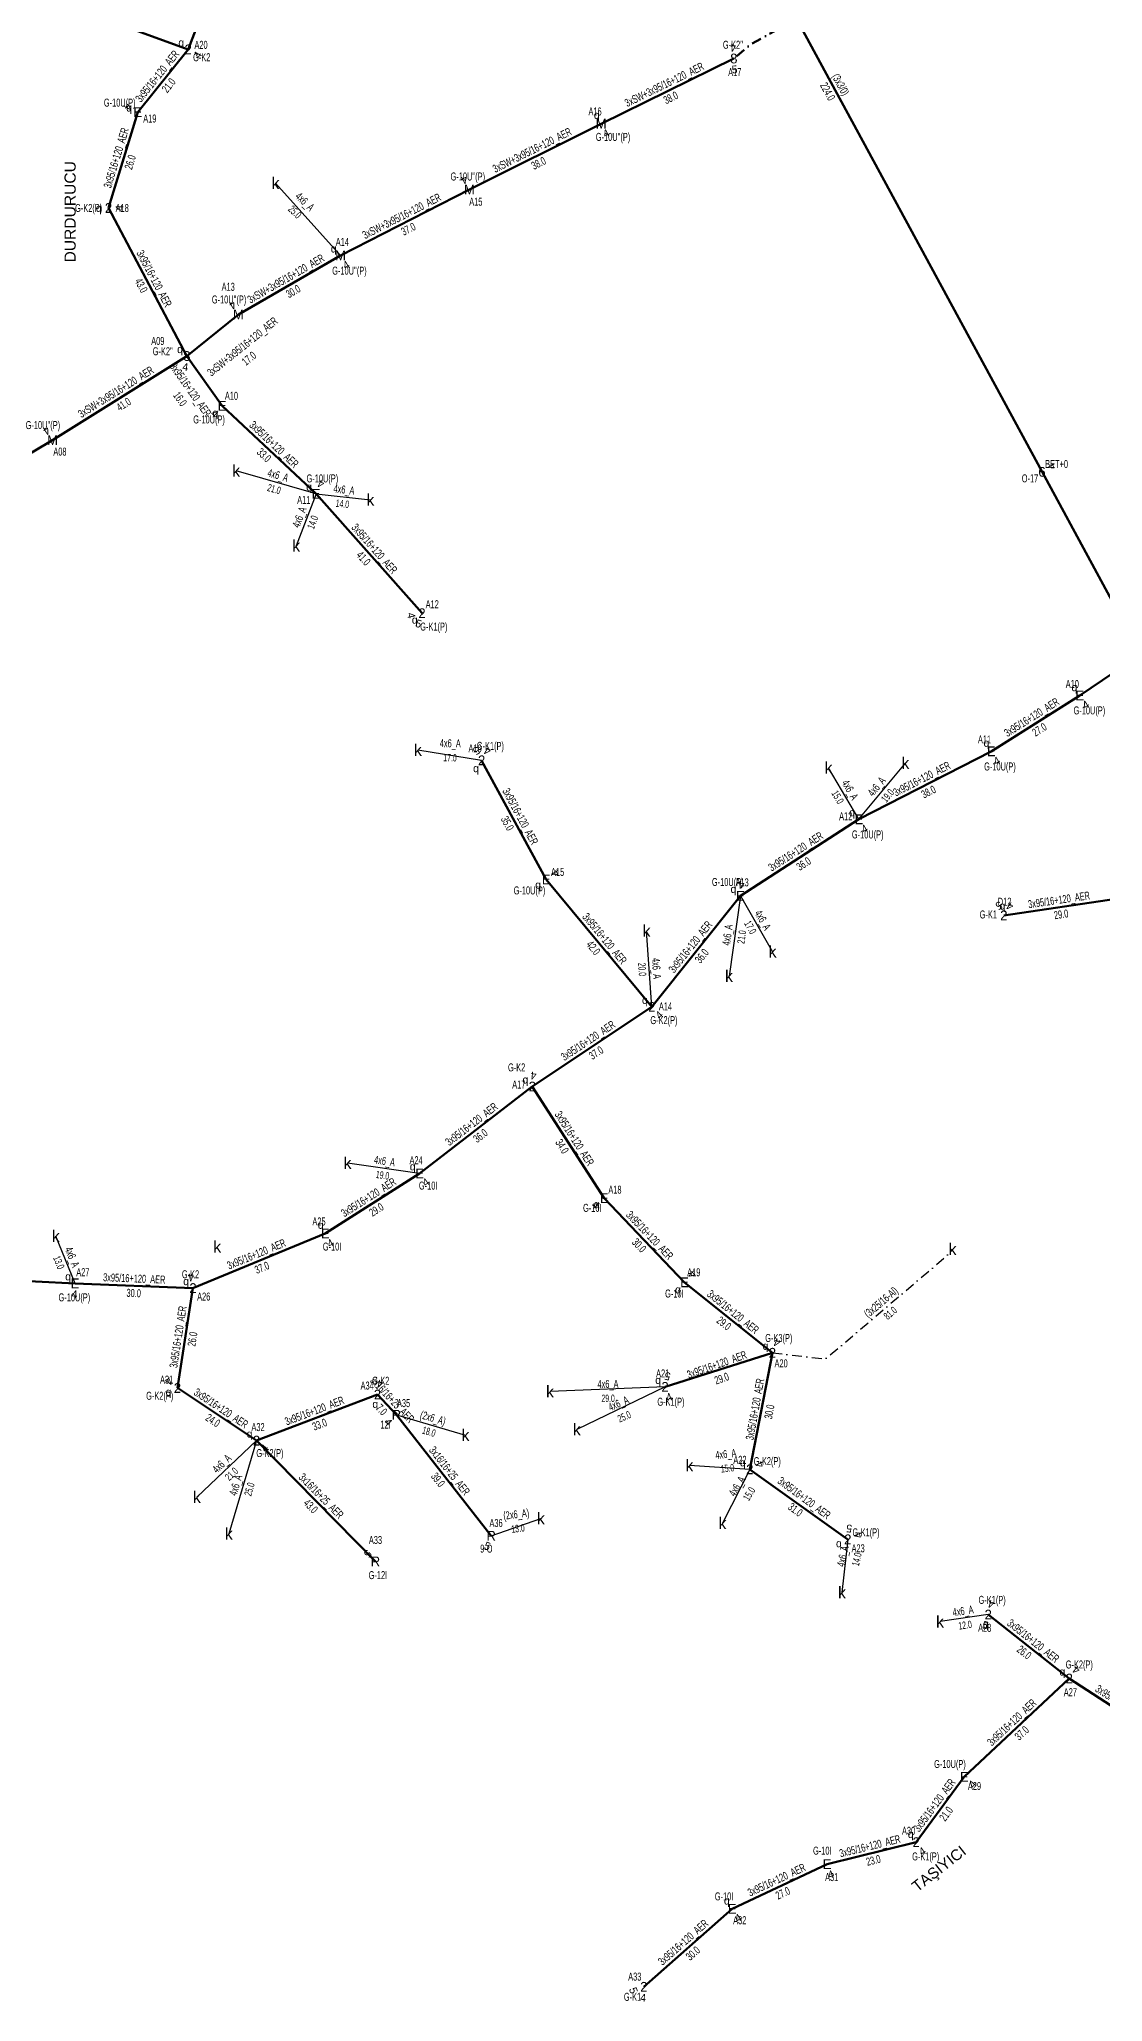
# Model space of a CAD drawing. Header units: millimetres. Extents: x 547575 to 550077, y 4149016 to 4153735.
# Drawn here: x 548452 to 548725, y 4151803 to 4152306 of the extents above; entities that cross this region are included whole.
import ezdxf
from ezdxf.enums import TextEntityAlignment as Align

# ---------------------------------------------------------------- set-up
doc = ezdxf.new("R2010")
doc.units = ezdxf.units.MM
doc.linetypes.add('DASHDOT', pattern=[5, 2.5, -1.25, 0, -1.25])
for name, color, linetype, lineweight in [('DIREK_AG_MEVCUT', 120, 'Continuous', 25), ('DIREK_AG_YENI', 108, 'Continuous', 25), ('DIREK_ENH_MEVCUT', 6, 'Continuous', 25), ('DIREK_OG_YENI', 10, 'Continuous', 25), ('HAT_ABONE_HAVAI_MEVCUT', 56, 'Continuous', 30), ('HAT_ABONE_HAVAI_YENI', 30, 'Continuous', 30), ('HAT_ABONE_YERALTI_MEVCUT', 56, 'DASHDOT', 30), ('HAT_AG_HAVAI_YENI', 3, 'Continuous', 50), ('HAT_ENH_HAVAI_MEVCUT', 6, 'Continuous', 70), ('HAT_OG_HAVAI_YENI', 1, 'Continuous', 70), ('HAT_OG_YERALTI_YENI', 1, 'DASHDOT', 70), ('KOFRE_ABONE_MEVCUT', 6, 'Continuous', 25), ('KULLANICI', 1, 'Continuous', 25)]:
    doc.layers.add(name, color=color, linetype=linetype, lineweight=lineweight)
doc.styles.add('Direk', font='B_CAD')
doc.styles.get("Standard").update_dxf_attribs({"font": 'Arial'})

msp = doc.modelspace()

# ---------------------------------------------------------------- linework, layer by layer
at = {"layer": 'HAT_ABONE_HAVAI_MEVCUT'}
for p, q in [((548543.666304, 4151953.881614), (548561.373, 4151948.659)), ((548567.953, 4151922.863), (548580.674, 4151927.297))]:
    msp.add_line(p, q, dxfattribs=at)
at = {"layer": 'HAT_ABONE_HAVAI_YENI'}
for p, q in [((548529.370292, 4152250.916191), (548512.705, 4152269.412)), ((548523.082, 4152189.872), (548502.614, 4152195.737)), ((548523.082, 4152189.872), (548518.023, 4152176.516)), ((548523.082, 4152189.872), (548537.036, 4152188.269)), ((548565.500256, 4152121.554074), (548549.188, 4152124.202)), ((548662.15, 4152106.443), (548654.359, 4152119.649)), ((548662.15, 4152106.443), (548674.035, 4152120.865)), ((548631.763, 4152086.82), (548628.858, 4152066.271)), ((548631.763, 4152086.82), (548640.03, 4152072.527)), ((548609.088, 4152058.374), (548607.762, 4152077.849)), ((548549.611, 4152015.723), (548531.159, 4152018.37)), ((548461.363, 4151987.54), (548456.431, 4151999.613)), ((548612.4777, 4151961.01519), (548583.019, 4151959.799)), ((548612.4777, 4151961.01519), (548589.867, 4151950.129)), ((548507.846, 4151947.244), (548492.594, 4151932.754)), ((548507.846, 4151947.244), (548500.758, 4151923.369)), ((548634.175304, 4151939.891414), (548618.709, 4151940.868)), ((548634.175304, 4151939.891414), (548627.184, 4151926.065)), ((548659.286344, 4151921.946467), (548657.796, 4151908.313)), ((548695.248, 4151902.668), (548682.901, 4151900.864))]:
    msp.add_line(p, q, dxfattribs=at)
at = {"layer": 'HAT_ABONE_YERALTI_MEVCUT', "flags": 128}
msp.add_lwpolyline([(548639.985, 4151969.754), (548653.534475, 4151968.139077), (548684.451992, 4151994.460747), (548686.135, 4151996.28)], dxfattribs=at)
at = {"layer": 'HAT_AG_HAVAI_YENI'}
for p, q in [((548490.338, 4152303.708), (548499.122, 4152326.591)), ((548490.338, 4152303.708), (548455.197, 4152316.627)), ((548477.42, 4152287.636), (548490.338, 4152303.708)), ((548469.952, 4152263.09), (548477.42, 4152287.636)), ((548490.018491, 4152225.140467), (548469.952, 4152263.09)), ((548490.018491, 4152225.140467), (548499.021673, 4152212.415479)), ((548499.021673, 4152212.415479), (548523.082, 4152189.872)), ((548523.082, 4152189.872), (548550.232, 4152159.239)), ((548718.689, 4152138.177), (548748.113, 4152158.136)), ((548718.689, 4152138.177), (548696.037, 4152123.863)), ((548696.037, 4152123.863), (548662.15, 4152106.443)), ((548582.04102, 4152091.049225), (548565.500256, 4152121.554074)), ((548662.15, 4152106.443), (548631.763, 4152086.82)), ((548609.088, 4152058.374), (548582.04102, 4152091.049225)), ((548631.763, 4152086.82), (548609.088, 4152058.374)), ((548728.052208, 4152086.094698), (548699.246, 4152081.835)), ((548609.088, 4152058.374), (548578.484, 4152037.98)), ((548578.484, 4152037.98), (548549.611, 4152015.723)), ((548578.484, 4152037.98), (548596.915, 4152009.355)), ((548549.611, 4152015.723), (548525.463, 4152000.298)), ((548596.915, 4152009.355), (548617.476159, 4151987.801212)), ((548525.463, 4152000.298), (548491.574, 4151986.326)), ((548461.363, 4151987.54), (548428.231, 4151989.169)), ((548491.574, 4151986.326), (548461.363, 4151987.54)), ((548617.476159, 4151987.801212), (548639.985, 4151969.754)), ((548491.574, 4151986.326), (548487.599, 4151960.742)), ((548639.985, 4151969.754), (548612.4777, 4151961.01519)), ((548639.985, 4151969.754), (548634.175304, 4151939.891414)), ((548487.599, 4151960.742), (548507.846, 4151947.244)), ((548507.846, 4151947.244), (548538.828, 4151959.058)), ((548543.666304, 4151953.881614), (548538.828, 4151959.058)), ((548567.953, 4151922.863), (548543.666304, 4151953.881614)), ((548538.309, 4151916.29), (548507.846, 4151947.244)), ((548634.175304, 4151939.891414), (548659.286344, 4151921.946467)), ((548715.999726, 4151886.281137), (548695.248, 4151902.668)), ((548715.999726, 4151886.281137), (548689.121, 4151861.088)), ((548741.367, 4151869.844), (548715.999726, 4151886.281137)), ((548689.121, 4151861.088), (548676.795, 4151844.362)), ((548676.795, 4151844.362), (548653.985, 4151838.717)), ((548653.985, 4151838.717), (548629.685, 4151827.288)), ((548629.685, 4151827.288), (548607.04, 4151807.291))]:
    msp.add_line(p, q, dxfattribs=at)
at = {"layer": 'HAT_ENH_HAVAI_MEVCUT'}
for p, q in [((548602.545, 4152392.172), (548709.025222, 4152195.468643)), ((548709.025222, 4152195.468643), (548843.543, 4151946.816))]:
    msp.add_line(p, q, dxfattribs=at)
at = {"layer": 'HAT_OG_HAVAI_YENI'}
for p, q in [((548630.098476, 4152301.381413), (548596.116, 4152284.683)), ((548596.116, 4152284.683), (548562.383, 4152267.793)), ((548562.383, 4152267.793), (548529.370292, 4152250.916191)), ((548529.370292, 4152250.916191), (548503.21719, 4152235.775519)), ((548503.21719, 4152235.775519), (548490.018491, 4152225.140467)), ((548490.018491, 4152225.140467), (548455.604577, 4152203.608672)), ((548455.604577, 4152203.608672), (548431.367252, 4152189.189397))]:
    msp.add_line(p, q, dxfattribs=at)
at = {"layer": 'HAT_OG_YERALTI_YENI', "flags": 128}
msp.add_lwpolyline([(548668.637, 4152322.455), (548666.190902, 4152322.313407), (548634.528978, 4152305.09459), (548630.098476, 4152301.381413)], dxfattribs=at)

# ---------------------------------------------------------------- texts
at = {"layer": 'DIREK_AG_MEVCUT', "linetype": 'ByBlock', "width": 0.53}
for s, p in [('A35', (548545.504597, 4151956.859983)), ('12I', (548540.895628, 4151951.363878)), ('A36', (548569.190432, 4151926.136952)), ('9-O', (548566.711326, 4151919.577822))]:
    msp.add_text(s, height=2.05, dxfattribs=at).set_placement(p, align=Align.MIDDLE_CENTER)
at = {"layer": 'DIREK_AG_MEVCUT', "color": 32, "style": 'Direk'}
for s, rotation, p in [('4', 312.261685, (548541.594077, 4151951.998565)), ('5', 225.000001, (548536.329101, 4151918.269899)), ('5', 339.295281, (548566.963055, 4151920.243838))]:
    msp.add_text(s, height=2, rotation=rotation, dxfattribs=at).set_placement(p, align=Align.MIDDLE_CENTER)
at = {"layer": 'DIREK_AG_MEVCUT', "linetype": 'ByBlock', "style": 'Direk'}
for p in [(548543.666304, 4151953.881614), (548567.953, 4151922.863)]:
    msp.add_text('R', height=2.5, dxfattribs=at).set_placement(p, align=Align.MIDDLE_CENTER)
at = {"layer": 'DIREK_AG_MEVCUT', "width": 0.53}
for s, p in [('A33', (548538.309, 4151921.79)), ('G-12I', (548538.941958, 4151912.79))]:
    msp.add_text(s, height=2.05, dxfattribs=at).set_placement(p, align=Align.MIDDLE_CENTER)
at = {"layer": 'DIREK_AG_MEVCUT', "style": 'Direk'}
msp.add_text('R', height=2.5, dxfattribs=at).set_placement((548538.309, 4151916.29), align=Align.MIDDLE_CENTER)
at = {"layer": 'DIREK_AG_YENI', "color": 4, "style": 'Direk'}
for p in [(548488.570233, 4152305.475767), (548475.209698, 4152288.804147), (548467.452, 4152263.09071), (548497.302545, 4152210.600376), (548521.314233, 4152191.639767), (548548.361073, 4152157.580799), (548717.319378, 4152140.268443), (548694.796551, 4152126.03355), (548564.052904, 4152119.515651), (548660.382233, 4152108.210767), (548579.953231, 4152089.674039), (548629.995233, 4152088.587767), (548698.880291, 4152084.308107), (548607.320233, 4152060.141767), (548576.716233, 4152039.747767), (548547.843233, 4152017.490767), (548594.950714, 4152007.808526), (548524.309114, 4152002.51578), (548459.595233, 4151989.307767), (548489.806233, 4151988.093767), (548615.786955, 4151985.958227), (548638.217233, 4151971.521767), (548610.709933, 4151962.782957), (548485.310532, 4151959.735563), (548538.264331, 4151956.622373), (548506.078233, 4151949.011767), (548632.407537, 4151941.659181), (548657.004356, 4151920.925422), (548694.601284, 4151900.253097), (548714.231959, 4151888.048904), (548675.40585, 4151846.440524), (548628.311795, 4151829.377092)]:
    msp.add_text('q', height=2, dxfattribs=at).set_placement(p, align=Align.MIDDLE_CENTER)
at = {"layer": 'DIREK_AG_YENI', "style": 'Direk'}
for s, p in [('2', (548490.338, 4152303.708)), ('E', (548477.42, 4152287.636)), ('2', (548469.952, 4152263.09)), ('E', (548499.021673, 4152212.415479)), ('E', (548523.082, 4152189.872)), ('2', (548550.232, 4152159.239)), ('E', (548718.689, 4152138.177)), ('E', (548696.037, 4152123.863)), ('2', (548565.500256, 4152121.554074)), ('E', (548662.15, 4152106.443)), ('E', (548582.04102, 4152091.049225)), ('E', (548631.763, 4152086.82)), ('2', (548699.246, 4152081.835)), ('2', (548609.088, 4152058.374)), ('2', (548578.484, 4152037.98)), ('E', (548549.611, 4152015.723)), ('E', (548596.915, 4152009.355)), ('E', (548525.463, 4152000.298)), ('E', (548461.363, 4151987.54)), ('2', (548491.574, 4151986.326)), ('E', (548617.476159, 4151987.801212)), ('2', (548639.985, 4151969.754)), ('2', (548487.599, 4151960.742)), ('2', (548538.828, 4151959.058)), ('2', (548612.4777, 4151961.01519)), ('2', (548507.846, 4151947.244)), ('2', (548634.175304, 4151939.891414)), ('2', (548659.286344, 4151921.946467)), ('2', (548695.248, 4151902.668)), ('2', (548715.999726, 4151886.281137)), ('E', (548689.121, 4151861.088)), ('2', (548676.795, 4151844.362)), ('E', (548653.985, 4151838.717)), ('E', (548629.685, 4151827.288)), ('2', (548607.04, 4151807.291))]:
    msp.add_text(s, height=2.5, dxfattribs=at).set_placement(p, align=Align.MIDDLE_CENTER)
at = {"layer": 'DIREK_AG_YENI', "width": 0.53}
for s, p in [('A20', (548493.636179, 4152304.879331)), ('G-K2', (548493.808771, 4152301.712583)), ('G-10U(P)', (548472.804722, 4152290.075179)), ('A19', (548480.514422, 4152286.000595)), ('G-K2(P)', (548464.846965, 4152263.09145)), ('A18', (548473.452, 4152263.089006)), ('A10', (548501.428452, 4152214.956624)), ('G-10U(P)', (548495.694865, 4152208.902943)), ('G-10U(P)', (548524.718712, 4152193.793546)), ('A11', (548519.953348, 4152188.303072)), ('A12', (548552.851298, 4152161.560482)), ('G-K1(P)', (548553.259602, 4152155.822995)), ('A10', (548716.78573, 4152141.114271)), ('G-10U(P)', (548721.167617, 4152134.35181)), ('A16', (548563.81149, 4152124.619701)), ('G-K1(P)', (548567.74551, 4152125.258693)), ('A11', (548694.300372, 4152126.90177)), ('G-10U(P)', (548698.252636, 4152119.986057)), ('A12', (548658.74393, 4152107.248412)), ('G-10U(P)', (548664.388845, 4152102.569821)), ('A15', (548584.963924, 4152092.974486)), ('G-10U(P)', (548577.761183, 4152088.230179)), ('G-10U(P)', (548628.538276, 4152090.382996)), ('A13', (548632.219838, 4152090.290057)), ('G-K1', (548695.272225, 4152082.067574)), ('D12', (548699.450496, 4152085.329021)), ('A14', (548612.585867, 4152058.496167)), ('G-K2(P)', (548612.189501, 4152054.996391)), ('G-K2', (548574.465004, 4152042.880655)), ('A17', (548575.02119, 4152038.488869)), ('A24', (548548.720969, 4152019.107944)), ('G-10I', (548551.807222, 4152012.59788)), ('G-10I', (548593.846194, 4152006.894008)), ('A18', (548599.645458, 4152011.544658)), ('A25', (548523.847559, 4152003.402892)), ('G-10I', (548527.196874, 4151996.965478)), ('A27', (548463.372528, 4151990.405623)), ('G-K2', (548490.945392, 4151989.872087)), ('A19', (548619.841044, 4151990.381389)), ('G-10U(P)', (548461.202919, 4151983.956739)), ('A26', (548494.324013, 4151984.160953)), ('G-10I', (548614.857461, 4151984.944115)), ('G-K3(P)', (548641.616298, 4151973.551921)), ('A20', (548642.200656, 4151967.044596)), ('A31', (548484.823979, 4151962.874899)), ('A34', (548536.189677, 4151961.357837)), ('G-K2', (548539.64666, 4151962.595451)), ('A21', (548611.867287, 4151964.46155)), ('G-K2(P)', (548483.050232, 4151958.741514)), ('G-K1(P)', (548613.97744, 4151957.211448)), ('A32', (548508.236667, 4151950.722129)), ('G-K2(P)', (548511.275976, 4151944.06434)), ('A22', (548631.659455, 4151942.324622)), ('G-K2(P)', (548638.660973, 4151941.992733)), ('G-K1(P)', (548663.95061, 4151923.741894)), ('A23', (548661.933938, 4151919.657309)), ('G-K1(P)', (548696.253245, 4151906.449047)), ('A28', (548694.348715, 4151899.285503)), ('G-K2(P)', (548718.578529, 4151889.887569)), ('A27', (548716.286703, 4151882.792922)), ('G-10U(P)', (548685.443137, 4151864.395916)), ('A29', (548691.723289, 4151858.747468)), ('A30', (548674.85019, 4151847.271934)), ('G-10I', (548652.751889, 4151842.190604)), ('G-K1(P)', (548679.235377, 4151840.71057)), ('A31', (548655.155892, 4151835.418665)), ('G-10I', (548627.594779, 4151830.467907)), ('A32', (548631.607488, 4151824.363271)), ('A33', (548604.723275, 4151809.914506)), ('G-K1', (548604.146016, 4151804.735425))]:
    msp.add_text(s, height=2.05, dxfattribs=at).set_placement(p, align=Align.MIDDLE_CENTER)
at = {"layer": 'DIREK_AG_YENI', "color": 32, "style": 'Direk'}
for s, rotation, p in [('4', 420.104526, (548492.765421, 4152302.312426)), ('4', 242.143506, (548474.944462, 4152288.944324)), ('4', 449.983731, (548472.752, 4152263.089205)), ('4', 316.555539, (548497.09625, 4152210.382564)), ('4', 154.223367, (548524.299619, 4152192.393389)), ('4', 281.550542, (548547.488704, 4152158.67835)), ('5', 341.550542, (548549.34589, 4152156.582911)), ('4', 392.942113, (548720.211616, 4152135.827183)), ('5', 208.849118, (548564.149243, 4152124.006576)), ('4', 148.781256, (548566.951515, 4152123.94862)), ('4', 389.747552, (548697.426302, 4152121.431984)), ('4', 390.029546, (548663.55125, 4152104.018851)), ('4', 123.372129, (548584.379343, 4152092.589434)), ('4', 173.926572, (548632.059248, 4152089.604284)), ('5', 566.650452, (548697.99007, 4152084.337527)), ('4', 506.650452, (548700.785287, 4152084.17393)), ('4', 402.559815, (548610.981807, 4152056.311599)), ('4', 174.339417, (548578.760179, 4152040.766346)), ('4', 395.098165, (548551.220941, 4152013.432129)), ('4', 308.727448, (548594.730634, 4152007.603274)), ('4', 387.487458, (548526.755352, 4151997.814087)), ('4', 190.052294, (548491.085269, 4151989.083017)), ('4', 137.492905, (548619.368067, 4151989.865354)), ('4', 357.442035, (548461.238036, 4151984.74279)), ('4', 156.755322, (548641.090044, 4151972.326718)), ('4', 232.453885, (548485.378983, 4151962.448319)), ('4', 166.969634, (548539.459309, 4151961.785902)), ('5', 167.361807, (548613.090322, 4151963.747349)), ('4', 381.518331, (548613.504737, 4151958.410349)), ('4', 407.16884, (548509.899409, 4151945.340447)), ('4', 115.100826, (548636.71088, 4151941.079209)), ('5', 172.95396, (548659.629811, 4151924.725321)), ('4', 111.053337, (548661.899434, 4151922.95233)), ('4', 165.111516, (548695.967428, 4151905.373998)), ('5', 345.111516, (548694.528572, 4151899.962002)), ('4', 140.977853, (548717.762664, 4151888.456465)), ('4', 408.031385, (548691.202831, 4151859.215574)), ('4', 393.756185, (548678.350848, 4151842.034053)), ('4', 379.544599, (548654.921713, 4151836.078332)), ('4', 393.31778, (548631.22299, 4151824.948217)), ('5', 288.946588, (548604.391699, 4151806.381878)), ('4', 356.446588, (548606.866459, 4151804.496383))]:
    msp.add_text(s, height=2, rotation=rotation, dxfattribs=at).set_placement(p, align=Align.MIDDLE_CENTER)
at = {"layer": 'DIREK_ENH_MEVCUT', "width": 0.53}
for s, p in [('O-17', (548705.947042, 4152193.802867)), ('BET+0', (548712.761924, 4152197.490781))]:
    msp.add_text(s, height=2.05, dxfattribs=at).set_placement(p, align=Align.MIDDLE_CENTER)
at = {"layer": 'DIREK_ENH_MEVCUT', "style": 'Direk'}
msp.add_text('6', height=2.5, dxfattribs=at).set_placement((548709.025222, 4152195.468643), align=Align.MIDDLE_CENTER)
at = {"layer": 'DIREK_ENH_MEVCUT', "color": 32, "style": 'Direk'}
msp.add_text('4', height=2, rotation=118.420302, dxfattribs=at).set_placement((548711.487766, 4152196.801263), align=Align.MIDDLE_CENTER)
at = {"layer": 'DIREK_OG_YENI', "width": 0.53}
for s, p in [("G-K2''", (548629.868698, 4152304.912076)), ('A17', (548630.325778, 4152297.888802)), ('A16', (548594.548023, 4152287.812129)), ("G-10U''(P)", (548599.159681, 4152281.300866)), ("G-10U''(P)", (548561.967689, 4152271.151581)), ('A15', (548564.010628, 4152264.69448)), ('A14', (548529.821986, 4152254.386922)), ("G-10U''(P)", (548531.642407, 4152247.027998)), ("G-10U''(P)", (548500.815524, 4152239.639789)), ('A13', (548500.602139, 4152242.888308)), ('A09', (548482.5661, 4152229.01273)), ("G-K2''", (548483.836213, 4152226.367103)), ("G-10U''(P)", (548453.138767, 4152207.459301)), ('A08', (548457.49203, 4152200.661211))]:
    msp.add_text(s, height=2.05, dxfattribs=at).set_placement(p, align=Align.MIDDLE_CENTER)
at = {"layer": 'DIREK_OG_YENI', "color": 32, "style": 'Direk'}
for s, rotation, p in [('4', 183.723606, (548629.916634, 4152304.175502)), ('5', 363.723606, (548630.280318, 4152298.587324)), ('4', 386.61502, (548597.370382, 4152282.179697)), ('4', 207.712595, (548561.080897, 4152270.271816)), ('4', 390.300421, (548530.782987, 4152248.498694)), ('4', 211.861183, (548501.739173, 4152238.153641)), ('4', 352.114453, (548489.634346, 4152222.366943)), ('4', 212.634101, (548454.094615, 4152205.96664))]:
    msp.add_text(s, height=2, rotation=rotation, dxfattribs=at).set_placement(p, align=Align.MIDDLE_CENTER)
at = {"layer": 'DIREK_OG_YENI', "style": 'Direk'}
for s, p in [('8', (548630.098476, 4152301.381413)), ('M', (548596.116, 4152284.683)), ('M', (548562.383, 4152267.793)), ('M', (548529.370292, 4152250.916191)), ('M', (548503.21719, 4152235.775519)), ('8', (548490.018491, 4152225.140467)), ('M', (548455.604577, 4152203.608672))]:
    msp.add_text(s, height=2.5, dxfattribs=at).set_placement(p, align=Align.MIDDLE_CENTER)
at = {"layer": 'DIREK_OG_YENI', "color": 4, "style": 'Direk'}
for p in [(548594.996016, 4152286.918092), (548527.602525, 4152252.683958), (548488.250724, 4152226.908234)]:
    msp.add_text('q', height=2, dxfattribs=at).set_placement(p, align=Align.MIDDLE_CENTER)
at = {"layer": 'HAT_ABONE_HAVAI_MEVCUT', "lineweight": 30, "width": 0.53}
for rotation, p in [(343.566503, (548552.760119, 4151952.085584, 274280.6865)), (7.133703, (548574.479943, 4151927.37842, 274290.337))]:
    msp.add_text('(2x6_A)', height=2.05, rotation=rotation, dxfattribs=at).set_placement(p, align=Align.CENTER)
for s, rotation, p in [('18.0', 343.566503, (548552.279185, 4151950.455031, 274280.6865)), ('13.0', 7.133703, (548574.691057, 4151925.69158, 274290.337))]:
    msp.add_text(s, height=1.9, rotation=rotation, dxfattribs=at).set_placement(p, align=Align.TOP_CENTER)
at = {"layer": 'HAT_ABONE_HAVAI_YENI', "lineweight": 30, "width": 0.53}
for rotation, p in [(315.79621, (548519.517131, 4152263.972335, 274256.3525)), (344.010617, (548513.08214, 4152193.621616, 274251.307)), (353.446733, (548530.156008, 4152189.914946, 274268.518)), (429.254261, (548519.757613, 4152183.495088, 274259.0115)), (358.91698, (548557.456066, 4152124.895848, 274274.594)), (300.538867, (548658.986592, 4152113.477904, 274327.1795)), (50.508468, (548667.436539, 4152114.19457, 274337.0175)), (441.953451, (548629.468869, 4152076.664481, 274314.429)), (300.044874, (548636.632289, 4152080.099076, 274320.015)), (273.895103, (548609.273037, 4152068.169241, 274303.881)), (351.836427, (548540.5057, 4152017.887887, 274265.5795)), (292.220745, (548459.683874, 4151993.89795, 274228.2155)), (360.364286, (548597.876596, 4151960.743483, 274291.5095)), (383.313047, (548600.969609, 4151955.839103, 274294.9335)), (403.532384, (548499.63455, 4151940.615237, 274246.297)), (366.566235, (548628.163801, 4151942.811924, 274309.3545)), (433.464921, (548503.487151, 4151935.548412, 274250.379)), (417.987953, (548631.777754, 4151935.016583, 274313.592)), (437.252092, (548658.985452, 4151917.422563, 274328.898)), (368.312574, (548688.951613, 4151902.60707, 274341.4505))]:
    msp.add_text('4x6_A', height=2.05, rotation=rotation, dxfattribs=at).set_placement(p, align=Align.CENTER)
for s, rotation, p in [('25.0', 315.79621, (548518.331869, 4152262.753665, 274256.3525)), ('21.0', 344.010617, (548512.61386, 4152191.987384, 274251.307)), ('14.0', 429.254261, (548521.347387, 4152182.892912, 274259.0115)), ('14.0', 353.446733, (548529.961992, 4152188.226054, 274268.518)), ('17.0', 358.91698, (548557.423934, 4152123.196152, 274274.594)), ('15.0', 300.538867, (548657.522408, 4152112.614096, 274327.1795)), ('19.0', 50.508468, (548668.748461, 4152113.11343, 274337.0175)), ('17.0', 300.044874, (548635.160711, 4152079.247924, 274320.015)), ('21.0', 441.953451, (548631.152131, 4152076.426519, 274314.429)), ('20.0', 273.895103, (548607.576963, 4152068.053759, 274303.881)), ('19.0', 351.836427, (548540.2643, 4152016.205113, 274265.5795)), ('13.0', 292.220745, (548458.110126, 4151993.25505, 274228.2155)), ('29.0', 360.364286, (548597.887404, 4151959.043517, 274291.5095)), ('25.0', 383.313047, (548601.642391, 4151954.277897, 274294.9335)), ('21.0', 403.532384, (548500.80545, 4151939.382763, 274246.297)), ('15.0', 366.566235, (548628.358199, 4151941.123076, 274309.3545)), ('25.0', 433.464921, (548505.116849, 4151935.064588, 274250.379)), ('15.0', 417.987953, (548633.219246, 4151934.115417, 274313.592)), ('14.0', 437.252092, (548660.643548, 4151917.047437, 274328.898)), ('12.0', 368.312574, (548689.197387, 4151900.92493, 274341.4505))]:
    msp.add_text(s, height=1.9, rotation=rotation, dxfattribs=at).set_placement(p, align=Align.TOP_CENTER)
at = {"layer": 'HAT_ABONE_YERALTI_MEVCUT', "lineweight": 30, "width": 0.53}
msp.add_text('(3x25/16-Al)', height=2.05, rotation=40.409457, dxfattribs=at).set_placement((548668.442224, 4151981.947129), align=Align.CENTER)
msp.add_text('81.0', height=1.9, rotation=40.409457, dxfattribs=at).set_placement((548669.544242, 4151980.652696), align=Align.TOP_CENTER)
at = {"layer": 'HAT_AG_HAVAI_YENI', "lineweight": 30, "width": 0.53}
for s, rotation, p in [('3x95/16+120_AER', 51.209138, (548483.216478, 4152296.204508, 274245.169)), ('3x95/16+120_AER', 73.077874, (548472.872804, 4152275.610411, 274238.71)), ('3x95/16+120_AER', 297.868444, (548480.736665, 4152244.51256, 274234.976)), ('3x95/16+120_AER', 305.280166, (548490.137711, 4152215.905126, 274249.510836)), ('3x95/16+120_AER', 316.864189, (548511.633007, 4152201.764014, 274261.541)), ('3x95/16+120_AER', 311.550542, (548537.293115, 4152175.119288, 274275.116)), ('3x95/16+120_AER', 392.289156, (548706.908936, 4152131.738559, 274348.0185)), ('3x95/16+120_AER', 387.205948, (548678.704888, 4152115.908964, 274331.075)), ('3x95/16+120_AER', 298.46805, (548574.517858, 4152106.706818, 274282.750128)), ('3x95/16+120_AER', 392.853144, (548646.495386, 4152097.345554, 274315.8815)), ('3x95/16+120_AER', 368.411616, (548713.524763, 4152084.805705, 274349.623)), ('3x95/16+120_AER', 309.616323, (548596.219292, 4152075.25361, 274291.02051)), ('3x95/16+120_AER', 411.440797, (548619.76083, 4152073.126825, 274304.544)), ('3x95/16+120_AER', 393.678833, (548593.314644, 4152048.884335, 274289.242)), ('3x95/16+120_AER', 397.627141, (548563.528558, 4152027.5247, 274274.8055)), ('3x95/16+120_AER', 302.776583, (548588.41417, 4152024.12766, 274298.4575)), ('3x95/16+120_AER', 392.569189, (548537.07943, 4152008.726831, 274262.7315)), ('3x95/16+120_AER', 313.649815, (548607.810616, 4151999.164817, 274308.738079)), ('3x95/16+120_AER', 382.405726, (548508.194512, 4151994.097832, 274245.787)), ('3x95/16+120_AER', 357.698862, (548476.502629, 4151987.782315, 274230.6815)), ('3x95/16+120_AER', 321.277946, (548629.262291, 4151979.440767, 274319.9925)), ('3x95/16+120_AER', 441.168536, (548488.746577, 4151973.664499, 274243.7995)), ('3x95/16+120_AER', 379.405162, (548626.074355, 4151965.755074, 274306.364264)), ('3x16/16+25_AER', 313.06651, (548541.868129, 4151957.050227, 274269.414)), ('3x95/16+120_AER', 326.309932, (548498.193995, 4151954.700243, 274253.923)), ('3x95/16+120_AER', 20.872759, (548523.03415, 4151953.945218, 274269.414)), ('3x95/16+120_AER', 439.866879, (548636.504471, 4151955.110941, 274317.348712)), ('3x16/16+25_AER', 308.059551, (548556.478852, 4151938.896182, 274271.833152)), ('3x16/16+25_AER', 314.541957, (548523.683326, 4151932.363217)), ('3x95/16+120_AER', 323.458644, (548647.497977, 4151931.740542, 274329.643172)), ('3x95/16+120_AER', 321.703167, (548706.150638, 4151895.141658, 274347.624)), ('3x95/16+120_AER', 327.058125, (548729.145583, 4151878.775908, 274357.999863)), ('3x95/16+120_AER', 403.145959, (548701.979082, 4151874.30474, 274344.5605)), ('3x95/16+120_AER', 413.612143, (548682.273733, 4151853.229261, 274338.3975)), ('3x95/16+120_AER', 373.900226, (548665.185803, 4151842.364608, 274326.9925)), ('3x95/16+120_AER', 385.188972, (548641.473236, 4151833.771673, 274314.8425)), ('3x95/16+120_AER', 401.446587, (548617.799867, 4151817.926637, 274303.52))]:
    msp.add_text(s, height=2.05, rotation=rotation, dxfattribs=at).set_placement(p, align=Align.CENTER)
for s, rotation, p in [('21.0', 51.209138, (548484.541522, 4152295.139492, 274245.169)), ('26.0', 73.077874, (548474.499196, 4152275.115589, 274238.71)), ('43.0', 297.868444, (548479.233826, 4152243.717907, 274234.976)), ('16.0', 305.280166, (548489.116895, 4152214.73977, 274249.510836)), ('33.0', 316.864189, (548510.470666, 4152200.523465, 274261.541)), ('41.0', 311.550542, (548536.020885, 4152173.991712, 274275.116)), ('27.0', 392.289156, (548707.817064, 4152130.301441, 274348.0185)), ('38.0', 387.205948, (548679.482112, 4152114.397036, 274331.075)), ('35.0', 298.46805, (548573.023417, 4152105.896482, 274282.750128)), ('36.0', 392.853144, (548647.417614, 4152095.917446, 274315.8815)), ('29.0', 368.411616, (548713.773445, 4152083.123993, 274349.623)), ('42.0', 309.616323, (548594.909728, 4152074.169616, 274291.02051)), ('36.0', 411.440797, (548621.09017, 4152072.067175, 274304.544)), ('37.0', 393.678833, (548594.257356, 4152047.469665, 274289.242)), ('36.0', 397.627141, (548564.566442, 4152026.1783, 274274.8055)), ('34.0', 302.776583, (548586.98483, 4152023.20734, 274298.4575)), ('29.0', 392.569189, (548537.99457, 4152007.294169, 274262.7315)), ('30.0', 313.649815, (548606.580543, 4151997.991394, 274308.738079)), ('37.0', 382.405726, (548508.842488, 4151992.526168, 274245.787)), ('30.0', 357.698862, (548476.434371, 4151986.083685, 274230.6815)), ('29.0', 321.277946, (548628.198868, 4151978.114445, 274319.9925)), ('26.0', 441.168536, (548490.426423, 4151973.403501, 274243.7995)), ('29.0', 379.405162, (548626.639173, 4151964.151647, 274306.364264)), ('24.0', 326.309932, (548497.251005, 4151953.285757, 274253.923)), ('33.0', 20.872759, (548523.63985, 4151952.356782, 274269.414)), ('7.0', 313.06651, (548540.626175, 4151955.889387, 274269.414)), ('30.0', 439.866879, (548638.177954, 4151954.81185, 274317.348712)), ('39.0', 308.059551, (548555.140323, 4151937.848166, 274271.833152)), ('43.0', 314.541957, (548522.471674, 4151931.170783)), ('31.0', 323.458644, (548646.485792, 4151930.374715, 274329.643172)), ('26.0', 321.703167, (548705.097087, 4151893.80748, 274347.624)), ('37.0', 403.145959, (548703.141643, 4151873.064397, 274344.5605)), ('21.0', 413.612143, (548683.642267, 4151852.220739, 274338.3975)), ('23.0', 373.900226, (548665.594197, 4151840.714392, 274326.9925)), ('27.0', 385.188972, (548642.196764, 4151832.233327, 274314.8425)), ('30.0', 401.446587, (548618.925133, 4151816.652363, 274303.52))]:
    msp.add_text(s, height=2.05, rotation=rotation, dxfattribs=at).set_placement(p, align=Align.TOP_CENTER)
at = {"layer": 'HAT_ENH_HAVAI_MEVCUT', "lineweight": 30, "width": 0.53}
msp.add_text('224.0', height=2.05, rotation=298.427741, dxfattribs=at).set_placement((548655.037606, 4152293.415679, 274354.512611), align=Align.TOP_CENTER)
msp.add_text('(3x3/0)', height=2.05, rotation=298.427741, dxfattribs=at).set_placement((548656.532617, 4152294.224964, 274354.512611), align=Align.CENTER)
at = {"layer": 'HAT_OG_HAVAI_YENI', "lineweight": 30, "width": 0.53}
for rotation, p in [(386.16872, (548612.732374, 4152293.795081, 274298.058)), (386.596974, (548578.868945, 4152276.998051, 274281.1915)), (387.076691, (548545.489664, 4152260.111247, 274264.685146)), (390.067603, (548515.867872, 4152244.081475, 274251.608595)), (398.860658, (548504.891528, 4152226.777525, 274245.009245)), (392.03303, (548472.360687, 4152215.09515, 274227.802289))]:
    msp.add_text('3xSW+3x95/16+120_AER', height=2.05, rotation=rotation, dxfattribs=at).set_placement(p, align=Align.CENTER)
for s, rotation, p in [('38.0', 386.16872, (548613.482102, 4152292.269332, 274298.058)), ('38.0', 386.596974, (548579.630055, 4152275.477949, 274281.1915)), ('37.0', 387.076691, (548546.263475, 4152258.597571, 274264.685146)), ('30.0', 390.067603, (548516.719609, 4152242.610235, 274251.608595)), ('17.0', 398.860658, (548505.285399, 4152225.331459, 274245.009245)), ('41.0', 392.03303, (548473.262381, 4152213.653988, 274227.802289))]:
    msp.add_text(s, height=2.05, rotation=rotation, dxfattribs=at).set_placement(p, align=Align.TOP_CENTER)
at = {"layer": 'KOFRE_ABONE_MEVCUT', "style": 'Direk'}
for p in [(548512.705, 4152269.412), (548502.614, 4152195.737), (548537.036, 4152188.269), (548518.023, 4152176.516), (548549.188, 4152124.202), (548654.359, 4152119.649), (548674.035, 4152120.865), (548607.762, 4152077.849), (548640.03, 4152072.527), (548628.858, 4152066.271), (548531.159, 4152018.37), (548456.431, 4151999.613), (548497.795, 4151996.934), (548583.019, 4151959.799), (548561.373, 4151948.659), (548589.867, 4151950.129), (548618.709, 4151940.868), (548492.594, 4151932.754), (548580.674, 4151927.297), (548627.184, 4151926.065), (548500.758, 4151923.369), (548657.796, 4151908.313), (548682.901, 4151900.864)]:
    msp.add_text('k', height=3, dxfattribs=at).set_placement(p, align=Align.MIDDLE_CENTER)
at = {"layer": 'KOFRE_ABONE_MEVCUT', "linetype": 'ByBlock', "style": 'Direk'}
msp.add_text('k', height=3, dxfattribs=at).set_placement((548686.135, 4151996.28), align=Align.MIDDLE_CENTER)
at = {"layer": 'KULLANICI'}
for s, height, rotation, p in [('DURDURUCU', 2.8588, 89.99993, (548460.103998, 4152262.107717)), ('TAŞIYICI ', 2.794992, 38.2243, (548683.037649, 4151837.919224))]:
    msp.add_text(s, height=height, rotation=rotation, dxfattribs=at).set_placement(p, align=Align.MIDDLE_CENTER)

doc.saveas('drawing.dxf')
